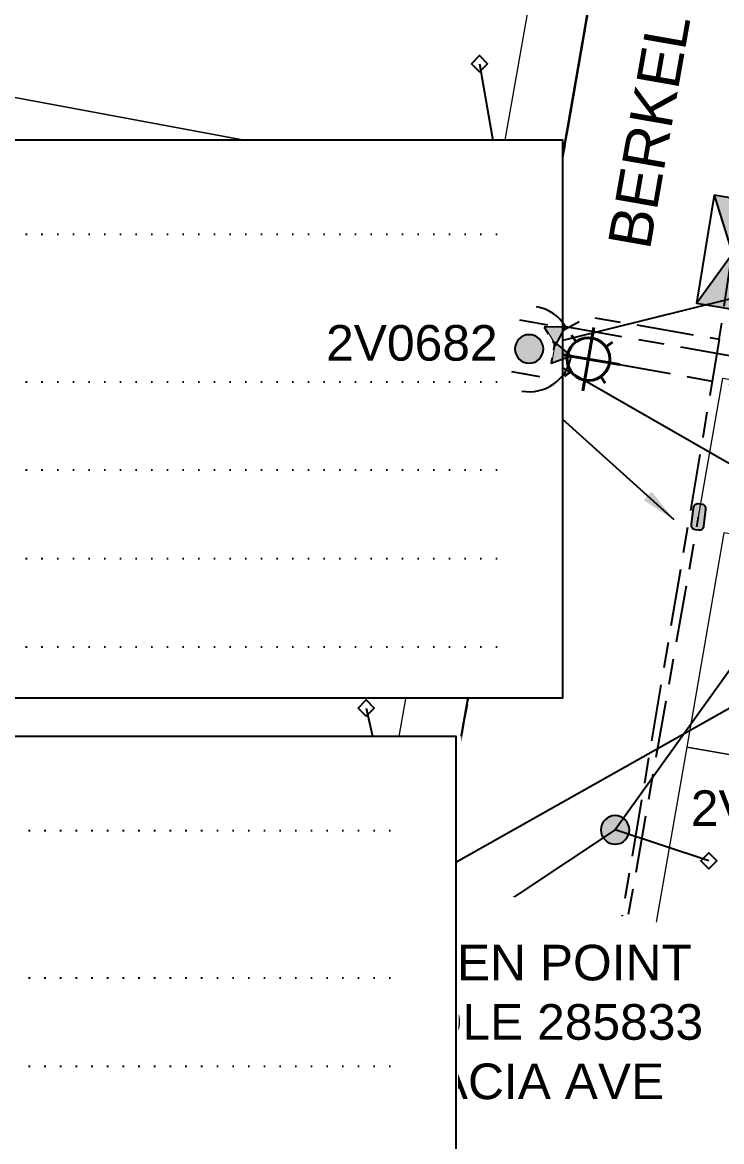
# Model space of a CAD drawing. Header units: metres. Extents: x 304132 to 306101, y 6188673 to 6190119.
# Drawn here: x 305198.4 to 305247.4, y 6189438.7 to 6189517.3 of the extents above; entities that cross this region are included whole.
import ezdxf
from ezdxf.enums import TextEntityAlignment as Align

# ---------------------------------------------------------------- set-up
doc = ezdxf.new("R2010")
doc.units = ezdxf.units.M
for name, pattern in [('Cable Exist OH', [1, 1, 0]), ('Cable Exist UG', [8.2, 4, -1.2, 1.8, -1.2]), ('DOTX2', [0.5, 0, -0.5])]:
    doc.linetypes.add(name, pattern=pattern)
doc.layers.get('0').update_dxf_attribs({"color": 6})
for name, color, linetype, lineweight in [('Cadastre Buildings_SP_EXT', 9, 'Continuous', 5), ('Cadastre Land Parcels_SP_EXT', 9, 'Continuous', 5), ('Cadastre Road Names_SP_HV_LV_SL_EXT', 9, 'Continuous', 5)]:
    doc.layers.add(name, color=color, linetype=linetype, lineweight=lineweight)
for name, color, linetype in [('Equip_HV_NEW', 2, 'Continuous'), ('Equip_LV_EXT', 7, 'Continuous'), ('Equip_SP_SL_EXT', 7, 'Continuous'), ('Mains_HV_EXT', 7, 'Continuous'), ('Mains_HV_NEW_U72', 2, 'Continuous'), ('Mains_LV_EXT', 7, 'Continuous'), ('Mains_SL_EXT', 7, 'Continuous'), ('Mains_TR_EXT', 7, 'Continuous'), ('Notes_HV_MISC', 7, 'Continuous'), ('Notes_LV_MISC', 7, 'Continuous'), ('OH_Details_SP_MISC', 7, 'Continuous'), ('Services_SP_EXT', 7, 'Continuous'), ('Sub_SP_EXT', 7, 'Continuous'), ('SupportsOH_SP_TR_HV_LV_SL_EXT', 7, 'Continuous'), ('UG_Details_SP_MISC', 7, 'Continuous')]:
    doc.layers.add(name, color=color, linetype=linetype)
doc.styles.add('ARIAL', font='arial.ttf', dxfattribs={"height": 2})
doc.styles.add('iecARIAL', font='arial.ttf', dxfattribs={"height": 2})
doc.styles.add('POLE_LABEL', font='arial.ttf')
doc.styles.get("Standard").update_dxf_attribs({"font": 'arial.ttf'})
doc.linetypes.add('Cable New UG', pattern='A,7,-0.25,["x",Standard,S=2,R=0,X=0.2,Y=-0.8],-2.1', length=9.35)
doc.dimstyles.get("Standard").update_dxf_attribs({"dimtxt": 0.18, "dimasz": 0.18, "dimexe": 0.18, "dimexo": 0.0625, "dimgap": 0.09, "dimtad": 0, "dimtih": 1, "dimtoh": 1, "dimdec": 4, "dimzin": 0, "dimdsep": 46, "dimtxsty": 'Standard', "dimcen": 0.09, "dimadec": 0, "dimazin": 0, "dimtfac": 1, "dimtdec": 4, "dimtofl": 0, "dimtmove": 0, "dimatfit": 3, "dimfxl": 1, "dimtolj": 1, "dimtzin": 0, "dimarcsym": 0})

# ---------------------------------------------------------------- blocks, each defined once
blk = doc.blocks.new('*U134')
for points in [[(0, 0), (-1.266, 4.102), (2.522, 3.474)], [(0, 0), (-2.522, -3.474), (1.266, -4.102)]]:
    blk.add_hatch(color=256).paths.add_polyline_path(points)
for p, q in [((-1.266, 4.102), (1.266, -4.102)), ((-2.522, -3.474), (2.522, 3.474))]:
    blk.add_line(p, q)
blk.add_lwpolyline([(1.266, -4.102), (2.522, 3.474), (-1.266, 4.102), (-2.522, -3.474)], close=True)
for tag, height, flags, p in [('ASSET_NUM', 3.5, 8, (2, 2)), ('STREET_CODE', 0.2, 9, (1.5, 0)), ('OPERATING_VOLTAGE', 0.2, 9, (1.5, -0.6)), ('ORIENTATION', 0.2, 9, (1.5, -0.8)), ('CONSTRUCTED_VOLTAGE', 0.2, 9, (1.5, -0.2)), ('NO_PHASES', 0.2, 9, (1.5, -0.4)), ('OWNED_BY', 0.2, 9, (1.5, -1)), ('OPERATED_BY', 0.2, 9, (1.5, -1.2)), ('SECONDARY_VOLTAGE', 0.2, 9, (1.5, -1.6)), ('MAINTAINED_BY', 0.2, 9, (1.5, -1.4)), ('STATE', 0.2, 9, (1.5, -1.8)), ('SUBSTATION_TYPE', 0.2, 9, (1.5, -2.2)), ('USAGE', 0.2, 9, (1.5, -2.4)), ('PARENT', 0.2, 9, (1.5, -2)), ('STREETNAME', 0.2, 9, (1.5, -3)), ('SUBURB', 0.2, 9, (1.5, -3.2)), ('LEGEND', 0.2, 9, (1.5, -2.6)), ('LOCATION', 0.2, 9, (1.5, -2.8)), ('Z', 0.2, 1, (1.5, -3.6)), ('NOTES', 0.2, 9, (1.5, -3.4))]:
    blk.add_attdef(tag, text='', height=height, dxfattribs=dict(flags=flags)).set_placement(p, align=Align.MIDDLE_LEFT)
blk = doc.blocks.new('SL_LANTERN_EXT')
at = {"lineweight": 40}
for p, q in [((0, 1.968), (0, 6.468)), ((-1.459, 5.676), (-1.061, 5.278)), ((1.458, 5.676), (1.06, 5.278)), ((-2.25, 4.218), (2.25, 4.218)), ((-1.459, 2.759), (-1.061, 3.157)), ((1.458, 2.759), (1.06, 3.157)), ((0, 0), (0, 2.721))]:
    blk.add_line(p, q, dxfattribs=at)
blk.add_circle((0, 4.218), 1.5, dxfattribs=at)
at = {"style": 'iecARIAL', "flags": 8}
blk.add_attdef('ASSET_NUM', (1.5, 1.5), '', height=2.5, dxfattribs=at)
for tag, p, height, flags in [('CONSTRUCTED_VOLTAGE', (0.981, -0.653), 0.2, 9), ('CONTROL_TYPE', (0.981, -0.853), 0.2, 9), ('LNUMBER', (2.181, -3.253), 2.5, 8), ('OPERATING_VOLTAGE', (0.981, -1.653), 0.2, 9), ('LANTERN_PURPOSE', (0.981, -1.053), 0.2, 9), ('LANTERN_TYPE', (0.981, -1.253), 0.2, 9), ('NO_PHASES', (0.981, -1.453), 0.2, 9), ('ORIENTATION', (0.981, -1.853), 0.2, 9), ('OWNED_BY', (0.981, -2.053), 0.2, 9), ('STATE', (0.981, -2.253), 0.2, 9), ('USAGE', (0.981, -2.453), 0.2, 9), ('CEXIST', (0.981, -2.653), 0.2, 9), ('CNEW', (0.981, -2.853), 0.2, 9), ('CNUMBER', (0.981, -3.053), 0.2, 9), ('CREMOVE', (0.981, -3.253), 0.2, 9), ('CREPLACE', (0.981, -3.453), 0.2, 9), ('LKINGHEIGHT', (0.981, -3.653), 0.2, 9), ('LBRACKET', (0.981, -3.853), 0.2, 9), ('LBRACKETVOCAB', (0.981, -4.053), 0.2, 9), ('LCATEGORY', (0.981, -4.253), 0.2, 9), ('LCHARGE1', (0.981, -4.453), 0.2, 9), ('LCHARGE1PERCENT', (0.981, -4.653), 0.2, 9), ('LCHARGE2', (0.981, -4.853), 0.2, 9), ('LCHARGE2PERCENT', (0.981, -5.053), 0.2, 9), ('LCHARGE3', (0.981, -5.253), 0.2, 9), ('LCHARGE3PERCENT', (0.981, -5.453), 0.2, 9), ('LEXIST', (0.981, -5.653), 0.2, 9), ('LLAMP', (0.981, -5.853), 0.2, 9), ('LLAMPVOCAB', (0.981, -6.053), 0.2, 9), ('LMAST', (0.981, -6.253), 0.2, 9), ('LMASTVOCAB', (0.981, -6.453), 0.2, 9), ('LNEW', (0.981, -6.653), 0.2, 9), ('LANTNUMBER', (0.981, -6.853), 0.2, 9), ('LOUTREACH', (0.981, -7.253), 0.2, 9), ('LOUTREACHVOCAB', (0.981, -7.453), 0.2, 9), ('LRATECODE', (0.981, -7.653), 0.2, 9), ('LREMOVE', (0.981, -7.853), 0.2, 9), ('LREPLACE', (0.981, -8.053), 0.2, 9), ('LTYPE', (0.981, -8.253), 0.2, 9), ('LTYPEVOCAB', (0.981, -8.453), 0.2, 9), ('LEGEND', (0.981, -8.653), 0.2, 9), ('STREETNAME', (0.981, -9.253), 0.2, 9), ('SUBURB', (0.981, -9.453), 0.2, 1), ('LOCATION', (0.981, -8.853), 0.2, 9), ('NOTES', (0.981, -9.053), 0.2, 9)]:
    blk.add_attdef(tag, p, '', height=height, dxfattribs=dict(flags=flags))
blk = doc.blocks.new('CCP_EXT')
at = {"flags": 9}
for tag, p in [('USAGE', (0, -1.2)), ('LEGEND', (0, -1.4)), ('LIFE_SUPPORT', (0, -1.6)), ('STATE', (0, -1.8)), ('NOTES', (0, -2))]:
    blk.add_attdef(tag, text='', height=0.2, dxfattribs=at).set_placement(p, align=Align.MIDDLE_LEFT)
blk.add_wipeout([(0, 0.566), (0.566, 0), (0, -0.566), (-0.566, 0)])
blk.add_lwpolyline([(-0.566, 0), (0, 0.566), (0.566, 0), (0, -0.566), (-0.566, 0)])
at = {"flags": 1}
blk.add_attdef('Z', (0, 0), '', height=0.2, dxfattribs=at)
at = {"flags": 9}
for tag, p in [('CCP_TYPE', (0, 0)), ('OPERATING_VOLTAGE', (0, -0.6)), ('ORIENTATION', (0, -0.8)), ('CONSTRUCTED_VOLTAGE', (0, -0.2)), ('NO_PHASES', (0, -0.4)), ('OWNED_BY', (0, -1))]:
    blk.add_attdef(tag, text='', height=0.2, dxfattribs=at).set_placement(p, align=Align.MIDDLE_LEFT)
blk = doc.blocks.new('POLE_EXT')
blk.add_hatch(color=256).paths.add_polyline_path([(-1, 0, 1), (1, 0, 1)])
blk.add_lwpolyline([(-1, 0, 1), (1, 0, 1)], format="xyb", close=True)
for tag, height, flags, p in [('pNumber', 2.5, 8, (-17.84, 2.067)), ('OWNED_BY', 0.2, 9, (1.355, -0.4)), ('SPECIAL_USE', 0.2, 9, (1.355, -0.8)), ('PARENT', 0.2, 9, (1.355, -0.6)), ('cLV', 0.2, 9, (1.355, -1.4)), ('STATE', 0.2, 9, (1.355, -1)), ('hDepth', 0.2, 9, (1.355, -1.6)), ('USAGE', 0.2, 9, (1.355, -1.2)), ('cHV', 0.2, 9, (1.355, -2)), ('hDia', 0.2, 9, (1.355, -1.8)), ('LBRACKET', 0.2, 9, (1.355, -2.2)), ('LExisting', 0.2, 9, (1.355, -2.4)), ('LANTNUMBER', 0.2, 9, (1.355, -2.6)), ('LOther', 0.2, 9, (1.355, -2.8)), ('LRemove', 0.2, 9, (1.355, -3)), ('LEGEND', 0.2, 9, (1.355, -3.2)), ('cLinedev', 0.2, 9, (1.355, -3.4)), ('pExisting', 0.2, 9, (1.355, -3.8)), ('LOCATION', 0.2, 9, (1.355, -3.6)), ('PFNUMBER', 0.2, 9, (1.355, -4)), ('pFooting', 0.2, 9, (1.355, -4.4)), ('pNew', 0.2, 9, (1.355, -4.6)), ('NEWPFNUMBER', 0.2, 9, (1.355, -4.2)), ('pRelocate', 0.2, 9, (1.355, -5)), ('pRemove', 0.2, 9, (1.355, -5.2)), ('pReplace', 0.2, 9, (1.355, -5.4)), ('pStay', 0.2, 9, (1.355, -5.6)), ('cspan', 0.2, 9, (1.355, -6)), ('STREETNAME', 0.2, 9, (1.355, -6.2)), ('pType', 0.2, 9, (1.355, -5.8)), ('SUBURB', 0.2, 9, (1.355, -6.4)), ('OPERATED_BY', 0.2, 9, (1.355, -7.014)), ('NOTES', 0.2, 9, (1.355, -6.6)), ('MAINTAINED_BY', 0.2, 9, (1.355, -6.814))]:
    blk.add_attdef(tag, text='', height=height, dxfattribs=dict(flags=flags)).set_placement(p, align=Align.MIDDLE_LEFT)
at = {"style": 'POLE_LABEL'}
for tag, height, flags, p in [('ASSET_NUM', 2.5, 8, (2, 2)), ('STRUCTURE_PLANT_NUMBER', 0.2, 9, (1.355, 0.028)), ('STREET_CODE', 0.2, 9, (1.355, -0.2))]:
    blk.add_attdef(tag, text='', height=height, dxfattribs=dict(at, flags=flags)).set_placement(p, align=Align.MIDDLE_LEFT)
at = {"flags": 1}
blk.add_attdef('Z', (1.355, -7.328), '', height=0.2, dxfattribs=at)
blk = doc.blocks.new('HV_STJ_NEW')
blk.add_hatch(color=256).paths.add_polyline_path([(0.906, 0.131, 0.414214), (0.586, 0.451), (-0.586, 0.451, 0.414214), (-0.906, 0.131), (-0.906, -0.131, 0.414214), (-0.586, -0.451), (0.586, -0.451, 0.414214), (0.906, -0.131)])
blk.add_lwpolyline([(-0.906, 0.131), (-0.906, -0.131, 0.414214), (-0.586, -0.451), (0.586, -0.451, 0.414214), (0.906, -0.131), (0.906, 0.131, 0.414214), (0.586, 0.451), (-0.586, 0.451, 0.414214)], format="xyb", close=True)
for tag, flags, p in [('ORIENTATION', 9, (1.5, 0)), ('OWNED_BY', 9, (1.5, -0.8)), ('USAGE', 9, (1.5, -0.2)), ('LEGEND', 9, (1.5, -0.4)), ('NOTES', 9, (1.5, -0.6)), ('TYPE', 9, (1.5, -1.4)), ('OPERATED_BY', 9, (1.5, -1)), ('OPERATING_VOLTAGE', 9, (1.5, -1.6)), ('MAINTAINED_BY', 9, (1.5, -1.2)), ('Z', 1, (1.5, -2.2)), ('CONSTRUCTED_VOLTAGE', 9, (1.5, -1.8)), ('NUMBER_OF_PHASES', 9, (1.5, -2))]:
    blk.add_attdef(tag, text='', height=0.2, dxfattribs=dict(flags=flags)).set_placement(p, align=Align.MIDDLE_LEFT)
blk = doc.blocks.new('JOINT TERMINATION STICKER')
at = {"color": 0, "linetype": 'DOTX2', "ltscale": 2}
for p, q in [((55.746, 32.562), (104.055, 32.562)), ((55.746, 22.215), (104.055, 22.215)), ((55.746, 16.03), (104.055, 16.03)), ((55.746, 9.805), (104.055, 9.805)), ((55.746, 3.616), (104.055, 3.616))]:
    blk.add_line(p, q, dxfattribs=at)
at = {"color": 0}
blk.add_lwpolyline([(0, 39.179), (107.732, 39.179), (107.732, 0), (0, 0)], close=True, dxfattribs=at)
at = {"color": 0, "style": 'ARIAL'}
for tag, p in [('JOINT/TERMINATION_TYPE', (55.746, 31.959)), ('NETWORK_ACCESS_AUTHORISATION', (55.746, 21.612)), ('JOINT/TERMINATION_KIT', (55.746, 15.427)), ('JOINT/TERMINATION_BATCH#', (55.746, 9.202)), ('DATE_OF_MANUFACTURE', (55.746, 3.1))]:
    blk.add_attdef(tag, text='', height=2.5, dxfattribs=at).set_placement(p, align=Align.BOTTOM_LEFT)
blk = doc.blocks.new('*U150')
blk.add_hatch(color=256).paths.add_polyline_path([(0.64, -0.113), (-0.64, 0.113), (-0.72, -4.139)])
for p, q in [((-0.72, -4.139), (-0.64, 0.113)), ((0.64, -0.113), (-0.64, 0.113)), ((0.64, -0.113), (-0.72, -4.139))]:
    blk.add_line(p, q)
at = {"color": 250}
blk.add_wipeout([(28.021, -9.195), (20.807, -50.133), (-26.406, -41.828), (-19.192, -0.889)], dxfattribs=at)
blk = doc.blocks.new('UGOH_EXT')
blk.add_hatch(color=256).paths.add_polyline_path([(-0.753, 1.698), (0.747, 1.698), (-0.003, 2.997)])
at = {"color": 1}
blk.add_lwpolyline([(-0.753, 1.698), (0.747, 1.698), (-0.003, 2.997)], close=True, dxfattribs=at)
for tag, flags, p in [('CONSTRUCTED_VOLTAGE', 9, (1.5, 0)), ('OPERATING_VOLTAGE', 9, (1.5, -0.2)), ('ORIENTATION', 9, (1.5, -0.4)), ('STATE', 9, (1.5, -0.6)), ('USAGE', 9, (1.5, -0.8)), ('ACTUAL_STATUS', 9, (1.5, -1.6)), ('OWNED_BY', 9, (1.5, -1)), ('OPERATED_BY', 9, (1.5, -1.2)), ('MAINTAINED_BY', 9, (1.5, -1.4)), ('TYPE', 1, (1.5, -2)), ('NUMBER_OF_PHASES', 9, (1.5, -1.8))]:
    blk.add_attdef(tag, text='', height=0.2, dxfattribs=dict(flags=flags)).set_placement(p, align=Align.MIDDLE_LEFT)
blk.add_wipeout([(-0.189, 1.698), (-0.196, 0.041), (0.363, 0.041), (0.363, 1.698)])
blk = doc.blocks.new('LV_End Shackle_EXT')
at = {"flags": 9}
for tag, p in [('OPERATING_VOLTAGE', (0, -0.6)), ('ORIENTATION', (0, -0.8)), ('OWNED_BY', (0, -1)), ('STATE', (0, -1.2)), ('USAGE', (0, -1.4)), ('NOTES', (0, -1.6))]:
    blk.add_attdef(tag, text='', height=0.2, dxfattribs=at).set_placement(p, align=Align.MIDDLE_LEFT)
blk.add_wipeout([(-0.253, 0), (-0.253, 1.815), (0.253, 1.815), (0.253, 0)])
blk.add_line((1, 1.815), (-1, 1.815))
at = {"flags": 1}
blk.add_attdef('Z', (0, 0), '', height=0.2, dxfattribs=at)
at = {"flags": 9}
for tag, p in [('CONNECTOR_TYPE', (0, 0)), ('CONSTRUCTED_VOLTAGE', (0, -0.2)), ('NO_PHASES', (0, -0.4))]:
    blk.add_attdef(tag, text='', height=0.2, dxfattribs=at).set_placement(p, align=Align.MIDDLE_LEFT)

msp = doc.modelspace()

# ---------------------------------------------------------------- linework, layer by layer
at = {"layer": 'Cadastre Land Parcels_SP_EXT', "linetype": 'Continuous'}
for points in [[(305234.44, 6189521.485), (305204.611, 6189526.514), (305174.329, 6189531.619), (305171.647, 6189516.883), (305231.646, 6189505.744), (305234.44, 6189521.485)], [(305228.987, 6189490.758), (305168.878, 6189501.55), (305166.296, 6189486.401), (305226.324, 6189475.752), (305228.987, 6189490.758)], [(305305.267, 6189455.996), (305244.982, 6189466.427), (305242.376, 6189451.475), (305302.686, 6189441.11), (305305.267, 6189455.996)], [(305220.986, 6189445.724), (305186.353, 6189452.219), (305179.345, 6189453.532), (305176.584, 6189438.164), (305218.322, 6189430.713), (305220.986, 6189445.724)], [(305302.686, 6189441.11), (305242.376, 6189451.475), (305239.754, 6189436.527), (305271.244, 6189431.073), (305285.509, 6189428.626), (305300.066, 6189426.082), (305302.686, 6189441.11)]]:
    msp.add_lwpolyline(points, close=True, dxfattribs=at)
at = {"layer": 'Mains_HV_NEW_U72', "color": 2, "linetype": 'Cable New UG', "lineweight": 0, "flags": 128}
msp.add_lwpolyline([(305245.812, 6189482.589), (305247.526, 6189492.327), (305263.996, 6189489.428), (305262.416, 6189478.974)], dxfattribs=at)
at = {"layer": 'Mains_LV_EXT', "linetype": 'Cable Exist OH'}
for points in [[(305233.925, 6189494.379), (305242.403, 6189543.154)], [(305233.925, 6189494.379), (305226.441, 6189451.633)], [(305226.441, 6189451.633), (305222.709, 6189430.324)]]:
    msp.add_lwpolyline(points, dxfattribs=at)
at = {"layer": 'Mains_LV_EXT', "linetype": 'Cable Exist UG'}
for points in [[(305233.925, 6189494.379), (305236.476, 6189495.959), (305252.51, 6189493.121), (305253.195, 6189496.385)], [(305261.026, 6189494.742), (305259.982, 6189489.768), (305233.925, 6189494.379)]]:
    msp.add_lwpolyline(points, dxfattribs=at)
at = {"layer": 'Mains_SL_EXT', "linetype": 'Cable Exist OH'}
for points in [[(305242.472, 6189543.363), (305233.925, 6189494.379)], [(305233.925, 6189494.379), (305226.441, 6189451.633)], [(305226.441, 6189451.633), (305222.709, 6189430.324)]]:
    msp.add_lwpolyline(points, dxfattribs=at)
at = {"layer": 'Services_SP_EXT'}
for points in [[(305256.293, 6189499.934), (305233.925, 6189494.379)], [(305251.04, 6189484.569), (305233.925, 6189494.379)], [(305249.146, 6189473.459), (305239.957, 6189460.624)], [(305239.957, 6189460.624), (305226.441, 6189451.633)]]:
    msp.add_lwpolyline(points, dxfattribs=at)
at = {"layer": 'UG_Details_SP_MISC', "color": 7, "linetype": 'Cable Exist UG', "flags": 128}
msp.add_lwpolyline([(305233.925, 6189494.379), (305238.056, 6189496.652), (305247.27, 6189495.064), (305248.18, 6189501.069)], dxfattribs=at)

# ---------------------------------------------------------------- block references
at = {"layer": 'Equip_HV_NEW', "linetype": 'Cable New UG', "lineweight": 0, "rotation": 262.841016081848}
msp.add_blockref('HV_STJ_NEW', (305245.812, 6189482.589), dxfattribs=at)
at = {"layer": 'Equip_SP_SL_EXT'}
for p, rotation in [((305233.925, 6189494.379), 260.1865685019263), ((305226.441, 6189451.633), 260.0507879771739)]:
    msp.add_blockref('SL_LANTERN_EXT', p, dxfattribs=dict(at, rotation=rotation))
at = {"layer": 'Services_SP_EXT'}
msp.add_blockref('CCP_EXT', (305222.483, 6189469.175), dxfattribs=at)
at = {"layer": 'Sub_SP_EXT'}
msp.add_blockref('*U134', (305248.18, 6189501.069), dxfattribs=at)
at = {"layer": 'SupportsOH_SP_TR_HV_LV_SL_EXT'}
ref = msp.add_blockref('POLE_EXT', (305239.957, 6189460.624), dxfattribs=at)
ref.add_attrib('ASSET_NUM', '2V0683', dxfattribs={"layer": '0', "height": 2.5, "style": 'POLE_LABEL'}).set_placement((305245.268, 6189463.4), align=Align.TOP_LEFT)
ref = msp.add_blockref('POLE_EXT', (305226.441, 6189451.633), dxfattribs=at)
ref.add_attrib('ASSET_NUM', '2V0684', dxfattribs={"layer": '0', "height": 2.5, "style": 'POLE_LABEL'}).set_placement((305222.795, 6189452.118), align=Align.TOP_RIGHT)

# ---------------------------------------------------------------- texts
at = {"layer": 'Cadastre Road Names_SP_HV_LV_SL_EXT'}
msp.add_text('BERKELEY RD', height=3, rotation=80.02241, dxfattribs=at).set_placement((305242.386, 6189501.256))
at = {"layer": 'Mains_LV_EXT'}
msp.add_text('E44', height=1.8, rotation=78.59332, dxfattribs=at).set_placement((305224.413, 6189440.897))

# ---------------------------------------------------------------- next in the draw order: linework, layer by layer
at = {"layer": 'Services_SP_EXT'}
msp.add_lwpolyline([(305222.483, 6189469.175), (305226.441, 6189451.633)], dxfattribs=at)

# ---------------------------------------------------------------- next in the draw order: block references
for p in [(305230.433, 6189514.398), (305227.794, 6189499.29), (305225.142, 6189484.233), (305246.536, 6189458.45), (305219.824, 6189454.163), (305243.925, 6189443.545)]:
    msp.add_blockref('CCP_EXT', p, dxfattribs=at)

# ---------------------------------------------------------------- next in the draw order: linework, layer by layer
at = {"layer": 'Cadastre Buildings_SP_EXT', "linetype": 'Continuous'}
for points in [[(305231.646, 6189505.744), (305171.647, 6189516.883), (305168.878, 6189501.55), (305228.987, 6189490.758), (305231.646, 6189505.744)], [(305226.324, 6189475.752), (305166.296, 6189486.401), (305163.633, 6189471.391), (305223.65, 6189460.74), (305226.324, 6189475.752)], [(305307.903, 6189471.101), (305247.593, 6189481.483), (305244.982, 6189466.427), (305305.267, 6189455.996), (305307.903, 6189471.101)], [(305223.65, 6189460.74), (305163.633, 6189471.391), (305160.791, 6189456.67), (305179.345, 6189453.532), (305186.353, 6189452.219), (305220.986, 6189445.724), (305223.65, 6189460.74)]]:
    msp.add_lwpolyline(points, close=True, dxfattribs=at)
at = {"layer": 'Mains_HV_EXT', "linetype": 'Cable Exist UG'}
msp.add_lwpolyline([(305230.051, 6189393.054), (305245.812, 6189482.589)], dxfattribs=at)
at = {"layer": 'Mains_TR_EXT', "linetype": 'Cable Exist OH'}
msp.add_lwpolyline([(305445.913, 6189915.753), (305378.718, 6189860.268), (305353.693, 6189826.561), (305330.847, 6189796.765), (305287.869, 6189741.934), (305266.624, 6189680.236), (305257.641, 6189630.241), (305250.607, 6189589.641), (305242.403, 6189543.154), (305233.925, 6189494.379), (305226.441, 6189451.633), (305218.778, 6189408.39), (305136.258, 6189427.531), (305053.881, 6189447.279), (304970.073, 6189467.368), (304909.045, 6189461.291), (304850.584, 6189435.72)], dxfattribs=at)
at = {"layer": 'OH_Details_SP_MISC', "color": 7, "linetype": 'Continuous', "flags": 128}
msp.add_lwpolyline([(305226.441, 6189451.633), (305233.925, 6189494.379), (305242.403, 6189543.154), (305250.607, 6189589.641)], dxfattribs=at)
at = {"layer": 'Services_SP_EXT'}
for points in [[(305230.433, 6189514.398), (305233.925, 6189494.379)], [(305227.794, 6189499.29), (305233.925, 6189494.379)], [(305225.142, 6189484.232), (305233.925, 6189494.379)], [(305246.536, 6189458.45), (305239.957, 6189460.624)], [(305219.824, 6189454.163), (305226.441, 6189451.633)], [(305243.926, 6189443.545), (305226.441, 6189451.633)]]:
    msp.add_lwpolyline(points, dxfattribs=at)
at = {"layer": 'UG_Details_SP_MISC', "color": 7, "linetype": 'Cable Exist UG', "flags": 128}
msp.add_lwpolyline([(305247.27, 6189495.064), (305230.051, 6189393.054)], dxfattribs=at)

# ---------------------------------------------------------------- next in the draw order: block references
at = {"layer": 'Notes_LV_MISC'}
msp.add_blockref('*U150', (305228.082, 6189461.005), dxfattribs=at)

# ---------------------------------------------------------------- next in the draw order: wipeouts: each hides what was drawn before it
at = {"color": 7, "linetype": 'Continuous'}
msp.add_wipeout([(305128.537, 6189509.045), (305128.537, 6189469.866), (305236.269, 6189469.866), (305236.269, 6189509.045)], dxfattribs=at).dxf.layer = 'Notes_HV_MISC'

# ---------------------------------------------------------------- next in the draw order: linework, layer by layer
at = {"layer": 'OH_Details_SP_MISC', "color": 7, "linetype": 'Continuous', "flags": 128}
msp.add_lwpolyline([(305226.441, 6189451.633), (305222.709, 6189430.324), (305218.778, 6189408.39), (305216.642, 6189396.224)], dxfattribs=at)

# ---------------------------------------------------------------- next in the draw order: block references
at = {"layer": 'Notes_HV_MISC', "lineweight": 5}
msp.add_blockref('JOINT TERMINATION STICKER', (305128.537, 6189469.866), dxfattribs=at)

# ---------------------------------------------------------------- next in the draw order: texts
at = {"layer": 'Notes_LV_MISC', "insert": (305217.986, 6189452.561), "char_height": 2.5, "attachment_point": 1, "style": 'iecARIAL'}
msp.add_mtext_dynamic_manual_height_columns('TO OPEN POINT\\PON POLE 285833\\PIN ACACIA AVE', width=28.99569, gutter_width=10, heights=[0], dxfattribs=at)

# ---------------------------------------------------------------- next in the draw order: leaders
at = {"layer": 'Notes_HV_MISC', "lineweight": 5}
msp.add_leader([(305244.099, 6189482.385), (305236.269, 6189489.456)], dimstyle='Standard', override={"dimasz": 2.5, "dimgap": 0.09, "dimtad": 0}, dxfattribs=at)

# ---------------------------------------------------------------- next in the draw order: block references
at = {"layer": 'Equip_LV_EXT', "rotation": 301.3410397918133}
msp.add_blockref('UGOH_EXT', (305233.925, 6189494.379), dxfattribs=at)

# ---------------------------------------------------------------- next in the draw order: wipeouts: each hides what was drawn before it
at = {"color": 7, "linetype": 'Continuous'}
msp.add_wipeout([(305121.044, 6189467.194), (305115.317, 6189425.183), (305228.776, 6189428.014), (305229.165, 6189467.194)], dxfattribs=at).dxf.layer = 'Notes_HV_MISC'

# ---------------------------------------------------------------- next in the draw order: linework, layer by layer
at = {"layer": 'Mains_LV_EXT', "linetype": 'Continuous'}
msp.add_arc((305233.925, 6189494.379), 3.001, 31.77131, 80.13711, dxfattribs=at)

# ---------------------------------------------------------------- next in the draw order: block references
at = {"layer": 'Equip_LV_EXT', "rotation": 259.8056181224821}
msp.add_blockref('UGOH_EXT', (305233.932, 6189494.419), dxfattribs=at)
at = {"layer": 'Notes_HV_MISC', "lineweight": 5}
msp.add_blockref('JOINT TERMINATION STICKER', (305121.044, 6189428.014), dxfattribs=at)

# ---------------------------------------------------------------- next in the draw order: leaders
msp.add_leader([(305259.5, 6189475.654), (305228.776, 6189458.343)], dimstyle='Standard', override={"dimasz": 2.5, "dimgap": 0.09, "dimtad": 0}, dxfattribs=at)

# ---------------------------------------------------------------- next in the draw order: linework, layer by layer
at = {"layer": 'Mains_LV_EXT', "linetype": 'Continuous'}
msp.add_arc((305233.925, 6189494.379), 3.001, 260.07165, 349.96591, dxfattribs=at)

# ---------------------------------------------------------------- next in the draw order: block references
at = {"layer": 'Equip_LV_EXT', "rotation": 350.1394821692756}
msp.add_blockref('LV_End Shackle_EXT', (305233.936, 6189494.44), dxfattribs=at)

# ---------------------------------------------------------------- next in the draw order: block references
at = {"layer": 'Equip_LV_EXT', "rotation": 170.0692740635719}
msp.add_blockref('LV_End Shackle_EXT', (305233.972, 6189494.408), dxfattribs=at)

# ---------------------------------------------------------------- next in the draw order: block references
at = {"layer": 'SupportsOH_SP_TR_HV_LV_SL_EXT'}
ref = msp.add_blockref('POLE_EXT', (305233.925, 6189494.379), dxfattribs=at)
ref.add_attrib('ASSET_NUM', '2V0682', dxfattribs={"layer": '0', "height": 2.5, "style": 'POLE_LABEL'}).set_placement((305231.71, 6189492.807), align=Align.BOTTOM_RIGHT)

doc.saveas('drawing.dxf')
